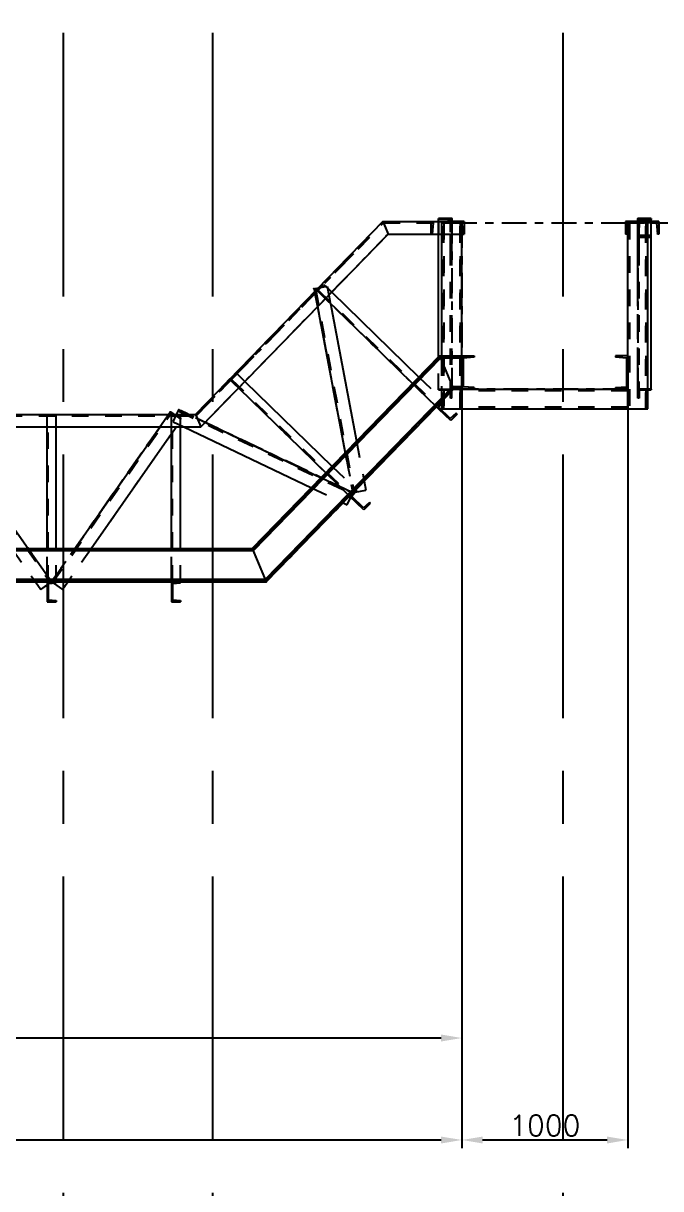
# Model space of a CAD drawing. Header units: millimetres. Extents: x 2368 to 8313, y 7493 to 11698.
# Drawn here: x 6259.7 to 6336.6, y 8937 to 9077.3 of the extents above; entities that cross this region are included whole.
import ezdxf

# ---------------------------------------------------------------- set-up
doc = ezdxf.new("R2010")
doc.units = ezdxf.units.MM
for name, pattern in [('CENTER', [50.8, 31.75, -6.35, 6.35, -6.35]), ('XKITLINE00', [0]), ('XKITLINE02', [4, 2, -2]), ('XKITLINE03', [6, 3, -1, 1, -1])]:
    doc.linetypes.add(name, pattern=pattern)
doc.styles.add('ROMANS', font='romans.shx')
doc.dimstyles.new('MD300', dxfattribs={"dimtxt": 2.5, "dimasz": 2.5, "dimexe": 1, "dimexo": 1, "dimgap": 0.5, "dimtad": 1, "dimdec": 1, "dimlfac": 50, "dimrnd": 0.5, "dimdsep": 46, "dimtxsty": 'ROMANS', "dimcen": 1, "dimclrd": 146, "dimclre": 146, "dimclrt": 30, "dimadec": 1, "dimazin": 2, "dimtfac": 1, "dimtdec": 1, "dimtmove": 0, "dimatfit": 1, "dimfxl": 1, "dimtolj": 1, "dimtzin": 0, "dimlwd": -1, "dimlwe": -1, "dimarcsym": 0})

# ---------------------------------------------------------------- blocks, each defined once
blk = doc.blocks.new('*D4')
at = {"color": 146, "transparency": 16777216}
for p, q in [((6312.59, 9032.28), (6312.59, 8941.84)), ((6332.59, 9032.28), (6332.59, 8941.84)), ((6315.09, 8942.84), (6330.09, 8942.84))]:
    blk.add_line(p, q, dxfattribs=at)
for points in [[(6315.09, 8943.25), (6315.09, 8942.42), (6312.59, 8942.84)], [(6330.09, 8943.25), (6330.09, 8942.42), (6332.59, 8942.84)]]:
    blk.add_solid(points, dxfattribs=at)
at = {"layer": 'Defpoints', "color": 0, "transparency": 16777216}
for p in [(6312.59, 9033.28), (6332.59, 9033.28), (6332.59, 8942.84)]:
    blk.add_point(p, dxfattribs=at)
at = {"color": 30, "transparency": 16777216, "insert": (6322.59, 8944.59), "char_height": 2.5, "attachment_point": 5, "style": 'ROMANS'}
blk.add_mtext('\\A1;1000', dxfattribs=at)
blk = doc.blocks.new('*D5')
at = {"color": 146, "transparency": 16777216}
for p, q in [((6312.59, 9032.28), (6312.59, 8954.12)), ((5216.59, 8977.65), (5216.59, 8954.12)), ((6310.09, 8955.12), (5219.09, 8955.12))]:
    blk.add_line(p, q, dxfattribs=at)
for points in [[(5219.09, 8955.54), (5219.09, 8954.7), (5216.59, 8955.12)], [(6310.09, 8955.54), (6310.09, 8954.7), (6312.59, 8955.12)]]:
    blk.add_solid(points, dxfattribs=at)
at = {"layer": 'Defpoints', "color": 0, "transparency": 16777216}
for p in [(6312.59, 9033.28), (5216.59, 8978.65), (5216.59, 8955.12)]:
    blk.add_point(p, dxfattribs=at)
at = {"color": 30, "transparency": 16777216, "insert": (5764.59, 8956.87), "char_height": 2.5, "attachment_point": 5, "style": 'ROMANS'}
blk.add_mtext('\\A1;54800', dxfattribs=at)
blk = doc.blocks.new('*D6')
at = {"color": 146, "transparency": 16777216}
for p, q in [((4120.59, 9032.28), (4120.59, 8941.84)), ((6312.59, 9032.28), (6312.59, 8941.84)), ((4123.09, 8942.84), (6310.09, 8942.84))]:
    blk.add_line(p, q, dxfattribs=at)
for points in [[(4123.09, 8943.25), (4123.09, 8942.42), (4120.59, 8942.84)], [(6310.09, 8943.25), (6310.09, 8942.42), (6312.59, 8942.84)]]:
    blk.add_solid(points, dxfattribs=at)
at = {"layer": 'Defpoints', "color": 0, "transparency": 16777216}
for p in [(4120.59, 9033.28), (6312.59, 9033.28), (6312.59, 8942.84)]:
    blk.add_point(p, dxfattribs=at)
at = {"color": 30, "transparency": 16777216, "insert": (5216.59, 8944.59), "char_height": 2.5, "attachment_point": 5, "style": 'ROMANS'}
blk.add_mtext('\\A1;109600', dxfattribs=at)

msp = doc.modelspace()

# ---------------------------------------------------------------- linework, layer by layer
at = {"color": 6, "linetype": 'CENTER'}
for p, q in [((6264.5882, 8739.6288), (6264.5882, 9217.681)), ((6282.5882, 8739.6288), (6282.5882, 9217.681)), ((6324.8103, 8739.6288), (6324.8103, 9217.681))]:
    msp.add_line(p, q, dxfattribs=at)
at = {"color": 3, "linetype": 'XKITLINE02'}
for p, q in [((6280.4928, 9030.2325), (6303.0683, 9053.4475)), ((6280.5646, 9030.0625), (6303.1402, 9053.2775)), ((6280.5647, 9030.0624), (6303.1403, 9053.2776)), ((6303.0683, 9053.4476), (6303.702, 9051.9476)), ((6303.0685, 9053.4476), (6303.0683, 9053.4476)), ((6303.0683, 9053.4476), (6303.0685, 9053.4476)), ((6303.0683, 9053.4475), (6303.702, 9051.9476)), ((6303.1403, 9053.2776), (6303.1402, 9053.2775)), ((6303.1402, 9053.2776), (6303.702, 9051.9476)), ((6303.1402, 9053.2776), (6303.1403, 9053.2776)), ((6303.1402, 9053.2776), (6312.5744, 9053.2776)), ((6303.1402, 9053.2775), (6303.702, 9051.9476)), ((6303.1403, 9053.2776), (6303.7022, 9051.9476)), ((6303.1403, 9053.2776), (6303.7022, 9051.9476)), ((6308.8508, 9053.4476), (6308.8508, 9051.9476)), ((6308.8508, 9053.4476), (6308.8508, 9051.9476)), ((6312.8508, 9053.4476), (6308.8508, 9053.4476)), ((6308.8508, 9053.4476), (6308.8508, 9053.4476)), ((6309.1272, 9053.2776), (6309.0208, 9051.9476)), ((6309.1272, 9053.2776), (6309.0208, 9051.9476)), ((6312.5744, 9053.2776), (6309.1272, 9053.2776)), ((6309.1272, 9053.2776), (6309.1272, 9053.2776)), ((6309.7908, 9052.0864), (6309.7908, 9053.8258)), ((6311.3908, 9053.8258), (6309.7908, 9053.8258)), ((6311.2308, 9053.718), (6309.7908, 9053.718)), ((6311.2308, 9053.7161), (6309.7908, 9053.7161)), ((6309.7908, 9053.4476), (6309.7908, 9051.853)), ((6309.7908, 9051.9476), (6309.7908, 9053.4476)), ((6310.1907, 9053.2776), (6312.5907, 9053.2776)), ((6310.1907, 9030.8776), (6310.1907, 9053.2776)), ((6310.1907, 9053.2776), (6312.5907, 9053.2776)), ((6310.1907, 9031.6109), (6310.1907, 9053.2776)), ((6310.3267, 9030.8776), (6310.3267, 9053.2776)), ((6310.3267, 9030.8776), (6310.3267, 9053.2776)), ((6310.4035, 9053.2776), (6310.4035, 9030.8776)), ((6310.4035, 9030.8776), (6310.4035, 9053.2776)), ((6311.2307, 9032.1766), (6311.2308, 9053.2776)), ((6311.2308, 9052.7271), (6311.2308, 9053.718)), ((6311.2308, 9052.729), (6311.2308, 9053.7161)), ((6311.2308, 9049.7524), (6311.2308, 9053.4476)), ((6311.3907, 9032.1766), (6311.3908, 9053.4476)), ((6311.3908, 9053.8258), (6311.3908, 9052.729)), ((6311.3908, 9049.7524), (6311.3908, 9053.8258)), ((6312.3779, 9053.2776), (6312.3779, 9030.8776)), ((6312.3779, 9030.8776), (6312.3779, 9053.2776)), ((6312.4547, 9053.2776), (6312.4547, 9030.8776)), ((6312.4547, 9030.8776), (6312.4547, 9053.2776)), ((6312.5744, 9053.2776), (6312.6808, 9051.9476)), ((6312.5744, 9053.2776), (6312.6808, 9051.9476)), ((6312.5744, 9053.2776), (6312.5744, 9053.2776)), ((6312.5907, 9030.8776), (6312.5907, 9053.2776)), ((6312.5907, 9030.8776), (6312.5907, 9053.2776)), ((6332.5867, 9030.8776), (6332.5867, 9053.2776)), ((6332.5867, 9053.2776), (6334.9867, 9053.2776)), ((6332.5867, 9030.8776), (6332.5867, 9053.2776)), ((6332.5867, 9053.2776), (6334.9867, 9053.2776)), ((6332.5867, 9030.8776), (6332.5867, 9053.2776)), ((6332.5867, 9053.2776), (6334.9867, 9053.2776)), ((6332.7227, 9053.2776), (6332.7227, 9030.8776)), ((6332.7227, 9053.2776), (6332.7227, 9030.8776)), ((6332.7227, 9053.2776), (6332.7227, 9030.8776)), ((6332.7995, 9053.2776), (6332.7995, 9030.8776)), ((6332.7995, 9053.2776), (6332.7995, 9030.8776)), ((6332.7995, 9053.2776), (6332.7995, 9030.8776)), ((6333.7867, 9032.1766), (6333.7867, 9053.8281)), ((6335.3867, 9053.8281), (6333.7867, 9053.8281)), ((6333.7867, 9051.7679), (6333.7867, 9053.8258)), ((6335.3867, 9053.8258), (6333.7867, 9053.8258)), ((6333.7867, 9053.8258), (6333.7867, 9052.729)), ((6335.3867, 9053.8258), (6333.7867, 9053.8258)), ((6333.7867, 9049.7524), (6333.7867, 9053.8258)), ((6333.7867, 9053.2776), (6333.7867, 9053.4476)), ((6333.7867, 9032.1808), (6333.7867, 9053.2776)), ((6335.3867, 9053.718), (6333.9467, 9053.718)), ((6333.9467, 9052.1126), (6333.9467, 9053.718)), ((6333.9467, 9032.1766), (6333.9467, 9053.718)), ((6335.3867, 9053.718), (6333.9467, 9053.718)), ((6333.9467, 9051.7679), (6333.9467, 9053.7161)), ((6335.3867, 9053.7161), (6333.9467, 9053.7161)), ((6333.9467, 9053.7161), (6333.9467, 9052.729)), ((6335.3867, 9053.7161), (6333.9467, 9053.7161)), ((6333.9467, 9049.7524), (6333.9467, 9053.7161)), ((6333.9467, 9051.5354), (6333.9467, 9053.4476)), ((6333.9467, 9032.1808), (6333.9467, 9053.2776)), ((6334.7739, 9030.8776), (6334.7739, 9053.2776)), ((6334.7739, 9053.2776), (6334.7739, 9030.8776)), ((6334.7739, 9053.2776), (6334.7739, 9030.8776)), ((6334.8507, 9030.8776), (6334.8507, 9053.2776)), ((6334.8507, 9053.2776), (6334.8507, 9030.8776)), ((6334.8507, 9053.2776), (6334.8507, 9030.8776)), ((6334.9867, 9051.5354), (6334.9867, 9053.2776)), ((6334.9867, 9030.8776), (6334.9867, 9053.2776)), ((6334.9867, 9030.8776), (6334.9867, 9053.2776)), ((6335.3867, 9033.1675), (6335.3867, 9053.8281)), ((6335.3867, 9053.4476), (6335.3867, 9053.8258)), ((6335.3867, 9053.8258), (6335.3867, 9053.7161)), ((6335.3867, 9051.853), (6335.3867, 9053.8258)), ((6335.3867, 9033.1679), (6335.3867, 9053.4476)), ((6335.3867, 9053.2776), (6335.3867, 9053.4476)), ((6281.1264, 9028.7325), (6303.702, 9051.9476)), ((6281.1265, 9028.7325), (6303.702, 9051.9476)), ((6303.7022, 9051.9476), (6281.1265, 9028.7325)), ((6303.702, 9051.9476), (6303.702, 9051.9476)), ((6303.702, 9051.9476), (6303.702, 9051.9476)), ((6303.702, 9051.9476), (6303.7022, 9051.9476)), ((6309.0208, 9051.9476), (6308.8508, 9051.9476)), ((6308.8508, 9051.9476), (6308.8508, 9051.9476)), ((6309.0208, 9051.9476), (6309.0208, 9051.9476)), ((6311.3908, 9052.729), (6311.2308, 9052.729)), ((6311.3908, 9052.7271), (6311.2308, 9052.7271)), ((6312.8508, 9051.9476), (6312.6808, 9051.9476)), ((6312.6808, 9051.9476), (6312.6808, 9051.9476)), ((6333.9467, 9052.729), (6333.7867, 9052.729)), ((6333.9467, 9052.729), (6333.7867, 9052.729)), ((6333.9467, 9052.7271), (6333.7867, 9052.7271)), ((6333.9467, 9052.7271), (6333.7867, 9052.7271)), ((6335.3867, 9051.5354), (6335.3867, 9051.7679)), ((6295.18, 9045.0921), (6295.9469, 9045.8807)), ((6295.9469, 9045.8807), (6296.9006, 9044.9533)), ((6294.7732, 9045.3622), (6296.345, 9045.6611)), ((6294.7732, 9045.3622), (6299.4455, 9020.7882)), ((6294.8439, 9044.99), (6295.1861, 9043.1903)), ((6294.9304, 9045.3921), (6299.6027, 9020.818)), ((6295.18, 9045.0921), (6296.1337, 9044.1647)), ((6295.2776, 9045.1925), (6309.6158, 9031.2492)), ((6296.345, 9045.6611), (6296.742, 9043.5732)), ((6309.7907, 9033.1675), (6309.7907, 9037.1641)), ((6309.9011, 9037.2776), (6310.0178, 9037.0012)), ((6309.9011, 9037.2776), (6310.0178, 9037.0012)), ((6310.1907, 9031.6109), (6310.1907, 9037.2776)), ((6312.5907, 9037.0012), (6312.5907, 9037.2776)), ((6312.5907, 9033.2776), (6312.5907, 9037.2776)), ((6312.5907, 9030.8776), (6312.5907, 9037.2776)), ((6332.5867, 9033.2776), (6332.5867, 9037.2776)), ((6284.7226, 9034.3384), (6285.4895, 9035.127)), ((6285.4895, 9035.127), (6286.4431, 9034.1996)), ((6307.4187, 9034.7249), (6310.2851, 9031.9374)), ((6284.7226, 9034.3384), (6285.6762, 9033.411)), ((6284.8202, 9034.4387), (6299.1585, 9020.4954)), ((6306.6518, 9033.9363), (6309.5182, 9031.1488)), ((6309.7907, 9033.2776), (6311.3907, 9033.2776)), ((6309.7907, 9033.1675), (6311.2307, 9033.1675)), ((6312.5907, 9033.2776), (6314.0908, 9033.2776)), ((6312.5907, 9030.8776), (6312.5907, 9033.2776)), ((6312.5907, 9033.2776), (6332.5867, 9033.2776)), ((6312.5907, 9030.8776), (6312.5907, 9033.2776)), ((6312.5907, 9033.2776), (6332.5867, 9033.2776)), ((6331.0868, 9033.2776), (6332.5867, 9033.2776)), ((6332.5867, 9030.8776), (6332.5867, 9033.2776)), ((6332.5867, 9030.8776), (6332.5867, 9033.2776)), ((6335.3867, 9033.2776), (6333.7867, 9033.2776)), ((6333.7867, 9033.2776), (6333.7867, 9032.1766)), ((6335.3867, 9033.2776), (6333.7867, 9033.2776)), ((6333.9467, 9033.1679), (6334.9867, 9033.1679)), ((6333.9467, 9033.1675), (6333.9467, 9032.1766)), ((6335.3867, 9033.1675), (6333.9467, 9033.1675)), ((6335.3867, 9033.2776), (6335.3867, 9033.1675)), ((6289.0154, 9010.0624), (6310.2864, 9031.9362)), ((6309.5182, 9031.1488), (6310.2851, 9031.9374)), ((6310.2851, 9031.9374), (6309.5182, 9031.1488)), ((6309.5195, 9031.1476), (6310.2864, 9031.9362)), ((6310.3826, 9031.8426), (6309.7684, 9031.1008)), ((6310.3826, 9031.8426), (6310.2851, 9031.9374)), ((6311.3907, 9032.1766), (6311.2307, 9032.1766)), ((6332.5867, 9033.1416), (6312.5907, 9033.1416)), ((6332.5867, 9033.1416), (6312.5907, 9033.1416)), ((6332.5867, 9033.1416), (6312.5907, 9033.1416)), ((6332.5867, 9033.0648), (6312.5907, 9033.0648)), ((6332.5867, 9033.0648), (6312.5907, 9033.0648)), ((6332.5867, 9033.0648), (6312.5907, 9033.0648)), ((6333.9467, 9032.1808), (6333.7867, 9032.1808)), ((6333.9467, 9032.1766), (6333.7867, 9032.1766)), ((6248.552, 9030.4885), (6263.0077, 9009.9703)), ((6263.2695, 9009.9707), (6277.5929, 9030.4301)), ((6277.4618, 9030.5219), (6278.7725, 9029.6043)), ((6278.3959, 9030.6479), (6299.3767, 9020.6437)), ((6278.4647, 9030.7923), (6281.6518, 9029.2726)), ((6311.2388, 9029.4756), (6309.5182, 9031.1488)), ((6311.1839, 9029.7243), (6309.7684, 9031.1008)), ((6310.1907, 9030.8776), (6312.5907, 9030.8776)), ((6311.9082, 9030.359), (6311.1839, 9029.7243)), ((6312.0057, 9030.2642), (6311.9082, 9030.359)), ((6312.5907, 9030.8776), (6312.5907, 9031.0904)), ((6332.5867, 9031.0904), (6312.5907, 9031.0904)), ((6312.5907, 9030.8776), (6312.5907, 9031.0904)), ((6332.5867, 9031.0904), (6312.5907, 9031.0904)), ((6312.5907, 9030.8776), (6312.5907, 9031.0904)), ((6332.5867, 9031.0904), (6312.5907, 9031.0904)), ((6332.5867, 9031.0136), (6312.5907, 9031.0136)), ((6332.5867, 9031.0136), (6312.5907, 9031.0136)), ((6332.5867, 9031.0136), (6312.5907, 9031.0136)), ((6312.5907, 9030.8776), (6332.5867, 9030.8776)), ((6312.5907, 9030.8776), (6332.5867, 9030.8776)), ((6332.5867, 9030.8776), (6332.5867, 9031.0904)), ((6332.5867, 9030.8776), (6332.5867, 9031.0904)), ((6332.5867, 9030.8776), (6332.5867, 9031.0904)), ((6332.5867, 9030.8776), (6334.9867, 9030.8776)), ((6332.5867, 9030.8776), (6334.9867, 9030.8776)), ((6117.5885, 9030.0625), (6280.5647, 9030.0625)), ((6262.5884, 9028.7325), (6262.5884, 9030.0624)), ((6262.5884, 9030.0624), (6263.6884, 9030.0624)), ((6262.7284, 9010.0624), (6262.7284, 9030.0624)), ((6263.6884, 9028.7325), (6263.6884, 9030.0624)), ((6265.8197, 9013.8924), (6277.2592, 9030.2325)), ((6267.8919, 9014.0624), (6278.7725, 9029.6043)), ((6277.5872, 9028.7325), (6277.5872, 9030.0624)), ((6277.5872, 9030.0624), (6278.6872, 9030.0624)), ((6277.7272, 9010.0624), (6277.7272, 9030.0624)), ((6277.7761, 9029.3481), (6278.1978, 9030.2325)), ((6277.7761, 9029.3481), (6279.0672, 9028.7325)), ((6278.6872, 9028.7325), (6278.6872, 9030.0624)), ((6280.4928, 9030.2325), (6281.1265, 9028.7325)), ((6280.4928, 9030.2325), (6281.1264, 9028.7325)), ((6280.5646, 9030.0625), (6281.1265, 9028.7325)), ((6280.5646, 9030.0625), (6281.1265, 9028.7325)), ((6280.5646, 9030.0625), (6280.5647, 9030.0624)), ((6280.5647, 9030.0625), (6281.1265, 9028.7325)), ((6280.5647, 9030.0624), (6281.1265, 9028.7325)), ((6280.7083, 9029.7225), (6299.4455, 9020.7882)), ((6312.0057, 9030.2642), (6311.2388, 9029.4756)), ((6281.1264, 9028.7325), (6281.1265, 9028.7325)), ((6299.8953, 9026.9883), (6300.8078, 9022.1891)), ((6296.9613, 9023.9711), (6299.8277, 9021.1837)), ((6296.1945, 9023.1825), (6299.0608, 9020.3951)), ((6294.4559, 9021.3947), (6298.2679, 9019.5771)), ((6298.7569, 9019.3439), (6299.4455, 9020.7882)), ((6299.0608, 9020.3951), (6299.8277, 9021.1837)), ((6299.0608, 9020.3951), (6299.8277, 9021.1837)), ((6299.9252, 9021.0889), (6299.311, 9020.3471)), ((6299.4455, 9020.7882), (6299.7193, 9020.8402)), ((6299.9252, 9021.0889), (6299.8277, 9021.1837)), ((6300.7814, 9018.7219), (6299.0608, 9020.3951)), ((6300.7265, 9018.9706), (6299.311, 9020.3471)), ((6301.4508, 9019.6053), (6300.7265, 9018.9706)), ((6301.5483, 9019.5105), (6300.7814, 9018.7219)), ((6301.5483, 9019.5105), (6301.4508, 9019.6053)), ((6258.3631, 9014.0624), (6261.1813, 9010.0624)), ((6260.3204, 9014.0624), (6263.1384, 9010.0625)), ((6260.3204, 9014.0624), (6260.4401, 9013.8924)), ((6262.5884, 9010.0624), (6262.5884, 9014.0624)), ((6263.1384, 9010.0625), (6265.9388, 9014.0624)), ((6263.6884, 9010.0624), (6263.6884, 9014.0624)), ((6264.4492, 9009.1449), (6267.8919, 9014.0624)), ((6277.5872, 9010.0624), (6277.5872, 9014.0624)), ((6278.6872, 9010.0624), (6278.6872, 9014.0624)), ((6287.3975, 9013.8924), (6287.4425, 9013.786)), ((6261.8305, 9009.141), (6262.7284, 9009.7736)), ((6262.5884, 9010.0624), (6263.6884, 9010.0624)), ((6262.5884, 9010.0624), (6263.6884, 9010.0624)), ((6262.7284, 9009.7736), (6263.1384, 9010.0625)), ((6263.1384, 9010.0625), (6263.3693, 9009.9009)), ((6277.5872, 9010.0624), (6278.6872, 9010.0624)), ((6277.5872, 9010.0624), (6278.6872, 9010.0624)), ((6288.8986, 9010.3388), (6289.0154, 9010.0624))]:
    msp.add_line(p, q, dxfattribs=at)
at = {"color": 7, "linetype": 'XKITLINE00'}
for p, q in [((6303.0685, 9053.4476), (6280.4929, 9030.2324)), ((6303.0683, 9053.4475), (6303.0685, 9053.4476)), ((6303.0685, 9053.4476), (6303.7022, 9051.9476)), ((6303.0685, 9053.4476), (6303.7022, 9051.9476)), ((6303.0685, 9053.4476), (6312.8508, 9053.4476)), ((6309.7908, 9053.4476), (6309.7908, 9053.8281)), ((6311.3908, 9053.8281), (6309.7908, 9053.8281)), ((6311.3908, 9053.4476), (6311.3908, 9053.8281)), ((6312.8508, 9053.4476), (6312.8508, 9051.9476)), ((6312.8508, 9053.4476), (6312.8508, 9051.9476)), ((6312.8508, 9053.4476), (6312.8508, 9053.4476)), ((6332.5952, 9053.1791), (6332.3267, 9053.4476)), ((6336.3267, 9053.4476), (6332.3267, 9053.4476)), ((6332.3267, 9053.4476), (6332.3267, 9051.9476)), ((6332.6031, 9053.2776), (6332.4967, 9051.9476)), ((6332.5867, 9037.2776), (6332.5867, 9053.0727)), ((6336.0503, 9053.2776), (6332.6031, 9053.2776)), ((6333.7867, 9053.4476), (6333.7867, 9053.8281)), ((6335.3867, 9053.8281), (6333.7867, 9053.8281)), ((6333.7867, 9049.4428), (6333.7867, 9053.2776)), ((6334.854, 9053.2776), (6334.684, 9053.4476)), ((6335.3867, 9053.4476), (6335.3867, 9053.8281)), ((6335.3867, 9051.5354), (6335.3867, 9053.2776)), ((6336.0503, 9053.2776), (6336.1567, 9051.9476)), ((6336.3267, 9053.4476), (6336.3267, 9051.9476)), ((6303.7022, 9051.9476), (6281.1265, 9028.7325)), ((6303.7022, 9051.9476), (6303.7022, 9051.9476)), ((6303.7022, 9051.9476), (6303.7022, 9051.9476)), ((6303.7022, 9051.9476), (6312.8508, 9051.9476)), ((6309.7907, 9037.1641), (6309.7908, 9051.9476)), ((6310.1907, 9037.2776), (6310.1907, 9051.9476)), ((6312.5907, 9037.2776), (6312.5907, 9051.9476)), ((6312.8508, 9051.9476), (6312.8508, 9051.9476)), ((6332.4967, 9051.9476), (6332.3267, 9051.9476)), ((6335.3867, 9051.7679), (6333.7867, 9051.7679)), ((6335.3867, 9051.5354), (6333.9467, 9051.5354)), ((6333.9467, 9049.4428), (6333.9467, 9051.5354)), ((6334.9867, 9030.8776), (6334.9867, 9051.5354)), ((6335.3867, 9033.1679), (6335.3867, 9051.5354)), ((6336.184, 9051.9476), (6336.1543, 9051.9773)), ((6336.3267, 9051.9476), (6336.1567, 9051.9476)), ((6333.9467, 9049.4428), (6333.7867, 9049.4428)), ((6294.7732, 9045.3622), (6295.304, 9045.4631)), ((6294.7732, 9045.3622), (6294.8439, 9044.99)), ((6296.9006, 9044.9533), (6307.4187, 9034.7249)), ((6295.1861, 9043.1903), (6298.533, 9025.5874)), ((6296.1337, 9044.1647), (6306.6518, 9033.9363)), ((6296.742, 9043.5732), (6299.8953, 9026.9883)), ((6287.3257, 9014.0624), (6309.9011, 9037.2776)), ((6309.9729, 9037.1076), (6287.3975, 9013.8924)), ((6310.0178, 9037.0012), (6287.4425, 9013.786)), ((6309.9011, 9037.2776), (6310.0178, 9037.0012)), ((6309.9011, 9037.2776), (6312.5907, 9037.2776)), ((6309.9011, 9037.2776), (6310.0178, 9037.0012)), ((6312.5907, 9037.1076), (6309.9729, 9037.1076)), ((6310.0178, 9037.0012), (6311.5908, 9033.2776)), ((6312.5907, 9037.0012), (6310.0178, 9037.0012)), ((6310.0178, 9037.0012), (6311.5908, 9033.2776)), ((6312.5908, 9037.2776), (6314.0908, 9037.2776)), ((6312.5908, 9037.2776), (6312.5908, 9033.2776)), ((6314.0908, 9037.1076), (6312.7608, 9037.0012)), ((6312.7608, 9037.0012), (6312.7608, 9037.0012)), ((6312.7608, 9037.0012), (6312.7608, 9033.554)), ((6314.0908, 9037.2776), (6314.0908, 9037.1076)), ((6314.0908, 9037.1076), (6314.0908, 9037.1076)), ((6331.0868, 9037.2776), (6331.0867, 9037.2776)), ((6331.0868, 9037.1076), (6331.0867, 9037.1076)), ((6332.5868, 9037.2776), (6331.0868, 9037.2776)), ((6331.0868, 9037.2776), (6331.0868, 9037.1076)), ((6332.4168, 9037.0012), (6331.0868, 9037.1076)), ((6332.4168, 9037.0012), (6332.4167, 9037.0012)), ((6332.4168, 9037.0012), (6332.4168, 9033.554)), ((6332.5868, 9036.4203), (6332.4168, 9036.2503)), ((6332.5868, 9037.2776), (6332.5867, 9037.2776)), ((6332.5868, 9037.2776), (6332.5868, 9033.2776)), ((6312.5908, 9034.9203), (6312.7608, 9035.0903)), ((6285.6762, 9033.411), (6296.1945, 9023.1825)), ((6286.4431, 9034.1996), (6296.9613, 9023.9711)), ((6311.474, 9033.554), (6288.8986, 9010.3388)), ((6311.519, 9033.4476), (6288.9436, 9010.2324)), ((6310.2864, 9031.9362), (6311.5908, 9033.2776)), ((6312.5907, 9033.554), (6311.474, 9033.554)), ((6312.5907, 9033.4476), (6311.519, 9033.4476)), ((6311.5908, 9033.2776), (6312.5907, 9033.2776)), ((6312.5907, 9030.8776), (6312.5907, 9033.2776)), ((6312.5908, 9033.2776), (6314.0908, 9033.2776)), ((6312.7608, 9033.554), (6312.7608, 9033.554)), ((6314.0908, 9033.4476), (6312.7608, 9033.554)), ((6313.3054, 9033.2776), (6313.521, 9033.4932)), ((6314.0908, 9033.4476), (6314.0908, 9033.4476)), ((6314.0908, 9033.4476), (6314.0908, 9033.2776)), ((6314.0908, 9033.2776), (6331.0868, 9033.2776)), ((6314.0908, 9033.2776), (6314.0908, 9033.2776)), ((6331.0868, 9033.4476), (6331.0867, 9033.4476)), ((6331.0868, 9033.2776), (6331.0867, 9033.2776)), ((6331.0868, 9033.4476), (6332.4168, 9033.554)), ((6331.0868, 9033.4476), (6331.0868, 9033.2776)), ((6332.5868, 9033.2776), (6331.0868, 9033.2776)), ((6332.0483, 9033.5245), (6331.8014, 9033.2776)), ((6332.5868, 9034.063), (6332.4168, 9033.893)), ((6332.5867, 9030.8776), (6332.5867, 9033.2776)), ((6332.5868, 9033.2776), (6332.5867, 9033.2776)), ((6332.5867, 9030.8776), (6332.5867, 9033.2776)), ((6334.9867, 9033.1679), (6335.3867, 9033.1679)), ((6310.2851, 9031.9374), (6309.5182, 9031.1488)), ((6310.3826, 9031.8426), (6309.7684, 9031.1008)), ((6310.2851, 9031.9374), (6310.2851, 9031.9374)), ((6310.3826, 9031.8426), (6310.2851, 9031.9374)), ((6310.3826, 9031.8426), (6310.3826, 9031.8426)), ((6277.2592, 9030.2325), (6277.4618, 9030.5219)), ((6277.4618, 9030.5219), (6277.8752, 9030.2325)), ((6278.1978, 9030.2325), (6278.4647, 9030.7923)), ((6278.4647, 9030.7923), (6279.6388, 9030.2325)), ((6299.829, 9021.1825), (6309.5195, 9031.1476)), ((6311.2388, 9029.4756), (6309.5182, 9031.1488)), ((6309.5182, 9031.1488), (6309.5182, 9031.1488)), ((6309.7684, 9031.1008), (6309.7684, 9031.1008)), ((6311.1839, 9029.7244), (6309.7684, 9031.1008)), ((6310.1907, 9030.8776), (6310.1907, 9031.6109)), ((6310.1907, 9030.8776), (6312.5907, 9030.8776)), ((6311.9082, 9030.359), (6311.1839, 9029.7244)), ((6311.9109, 9030.1667), (6311.9082, 9030.359)), ((6311.9082, 9030.359), (6311.9082, 9030.359)), ((6312.0057, 9030.2642), (6311.9082, 9030.359)), ((6312.5907, 9030.8776), (6332.5867, 9030.8776)), ((6332.5867, 9030.8776), (6334.9867, 9030.8776)), ((6117.5885, 9030.2325), (6280.4928, 9030.2325)), ((6280.4928, 9030.2325), (6281.1265, 9028.7325)), ((6280.4929, 9030.2324), (6280.4928, 9030.2325)), ((6280.4929, 9030.2324), (6281.1265, 9028.7325)), ((6281.6518, 9029.2726), (6295.6336, 9022.6058)), ((6310.6906, 9030.0088), (6310.6878, 9030.2067)), ((6311.1839, 9029.7243), (6311.1839, 9029.7244)), ((6312.0057, 9030.2642), (6311.2388, 9029.4756)), ((6311.2388, 9029.4756), (6311.2388, 9029.4756)), ((6312.0057, 9030.2642), (6312.0057, 9030.2642)), ((6117.5885, 9028.7325), (6281.1265, 9028.7325)), ((6249.9848, 9028.7325), (6260.3204, 9014.0624)), ((6262.5884, 9014.0624), (6262.5884, 9028.7325)), ((6263.6884, 9014.0624), (6263.6884, 9028.7325)), ((6265.9388, 9014.0624), (6276.2091, 9028.7325)), ((6267.8919, 9014.0624), (6277.5872, 9027.9111)), ((6277.5872, 9014.0624), (6277.5872, 9028.7325)), ((6278.6872, 9014.0624), (6278.6872, 9028.7325)), ((6279.0672, 9028.7325), (6294.4559, 9021.3947)), ((6281.1265, 9028.7325), (6281.1265, 9028.7325)), ((6300.8078, 9022.1891), (6301.0174, 9021.087)), ((6299.8277, 9021.1837), (6299.0608, 9020.3951)), ((6299.9252, 9021.0889), (6299.311, 9020.3471)), ((6299.7193, 9020.8402), (6301.0174, 9021.087)), ((6299.8277, 9021.1837), (6299.8277, 9021.1837)), ((6299.9252, 9021.0889), (6299.8277, 9021.1837)), ((6299.9252, 9021.0889), (6299.9252, 9021.0889)), ((6289.0154, 9010.0624), (6299.0621, 9020.3939)), ((6298.2679, 9019.5771), (6298.7569, 9019.3439)), ((6298.7569, 9019.3439), (6299.1956, 9020.264)), ((6300.7814, 9018.7219), (6299.0608, 9020.3951)), ((6299.0608, 9020.3951), (6299.0608, 9020.3951)), ((6299.311, 9020.3471), (6299.311, 9020.3471)), ((6300.7265, 9018.9706), (6299.311, 9020.3471)), ((6300.2332, 9019.255), (6300.2304, 9019.453)), ((6301.4508, 9019.6053), (6300.7265, 9018.9706)), ((6301.5483, 9019.5105), (6300.7814, 9018.7219)), ((6301.4535, 9019.413), (6301.4508, 9019.6053)), ((6301.4508, 9019.6053), (6301.4508, 9019.6053)), ((6301.5483, 9019.5105), (6301.4508, 9019.6053)), ((6301.5483, 9019.5105), (6301.5483, 9019.5105)), ((6300.7265, 9018.9706), (6300.7265, 9018.9706)), ((6300.7814, 9018.7219), (6300.7814, 9018.7219)), ((6117.5887, 9014.0624), (6287.3257, 9014.0624)), ((6287.3975, 9013.8924), (6117.5887, 9013.8924)), ((6287.4425, 9013.786), (6117.5887, 9013.786)), ((6287.3257, 9014.0624), (6288.8986, 9010.3388)), ((6287.3257, 9014.0624), (6287.4425, 9013.786)), ((6287.4425, 9013.786), (6289.0154, 9010.0624)), ((6288.8986, 9010.3388), (6117.5887, 9010.3388)), ((6288.9436, 9010.2324), (6117.5887, 9010.2324)), ((6248.6884, 9010.0624), (6262.5884, 9010.0624)), ((6261.1813, 9010.0624), (6261.8305, 9009.141)), ((6261.8305, 9009.141), (6262.5884, 9009.675)), ((6262.5884, 9010.0624), (6263.6884, 9010.0624)), ((6262.5884, 9010.0624), (6262.5884, 9007.6624)), ((6262.7284, 9009.8496), (6263.6884, 9009.9264)), ((6262.7284, 9009.7736), (6262.8501, 9009.8594)), ((6262.7284, 9009.8496), (6262.7284, 9007.8752)), ((6263.3693, 9009.9009), (6264.4492, 9009.1449)), ((6263.6884, 9010.0624), (6277.5872, 9010.0624)), ((6263.6884, 9010.0624), (6263.6884, 9009.9264)), ((6264.4492, 9009.1449), (6265.0915, 9010.0624)), ((6277.5872, 9010.0624), (6278.6872, 9010.0624)), ((6277.5872, 9010.0624), (6277.5872, 9007.6624)), ((6277.7272, 9009.8496), (6278.6872, 9009.9264)), ((6277.7272, 9009.8496), (6277.7272, 9007.8752)), ((6278.6872, 9010.0624), (6289.0154, 9010.0624)), ((6278.6872, 9010.0624), (6278.6872, 9009.9264)), ((6288.8986, 9010.3388), (6289.0154, 9010.0624)), ((6262.5884, 9008.3337), (6262.7284, 9008.4737)), ((6277.5872, 9008.3337), (6277.7272, 9008.4737)), ((6262.5884, 9007.6624), (6263.6884, 9007.6624)), ((6262.7284, 9007.8752), (6263.6884, 9007.7984)), ((6263.6458, 9007.6624), (6263.6884, 9007.705)), ((6263.6884, 9007.7984), (6263.6884, 9007.6624)), ((6277.5872, 9007.6624), (6278.6872, 9007.6624)), ((6277.7272, 9007.8752), (6278.6872, 9007.7984)), ((6278.6446, 9007.6624), (6278.6872, 9007.705)), ((6278.6872, 9007.7984), (6278.6872, 9007.6624))]:
    msp.add_line(p, q, dxfattribs=at)
at = {"color": 1, "linetype": 'XKITLINE00'}
for p, q in [((6311.3869, 9053.8189), (6311.3869, 9053.8189)), ((6311.3869, 9053.8165), (6311.3869, 9053.8165)), ((6312.5869, 9053.2683), (6312.5869, 9053.2683)), ((6312.5869, 9053.2683), (6312.5869, 9053.2683)), ((6332.5829, 9053.2683), (6332.5829, 9053.2683)), ((6332.5829, 9053.2683), (6332.5829, 9053.2683)), ((6332.5829, 9053.2683), (6332.5829, 9053.2683)), ((6333.7828, 9053.8188), (6333.7828, 9053.8188)), ((6333.7828, 9053.8166), (6333.7828, 9053.8166)), ((6333.7829, 9053.8188), (6333.7829, 9053.8188)), ((6333.7829, 9053.8166), (6333.7829, 9053.8166)), ((6333.7829, 9053.2684), (6333.7829, 9053.2684)), ((6301.1556, 9051.2314), (6301.1556, 9051.2314)), ((6294.7693, 9045.353), (6294.7693, 9045.353)), ((6295.1762, 9045.0829), (6295.1762, 9045.0829)), ((6284.7188, 9034.3291), (6284.7188, 9034.3291)), ((6311.3869, 9033.2684), (6311.3869, 9033.2684)), ((6312.5869, 9033.2683), (6312.5869, 9033.2683)), ((6312.5869, 9033.2683), (6312.5869, 9033.2683)), ((6312.5869, 9033.2683), (6312.5869, 9033.2683)), ((6314.087, 9033.2684), (6314.087, 9033.2684)), ((6332.5828, 9033.2683), (6332.5828, 9033.2683)), ((6332.5828, 9033.2683), (6332.5828, 9033.2683)), ((6332.5829, 9033.2683), (6332.5829, 9033.2683)), ((6332.5829, 9033.2683), (6332.5829, 9033.2683)), ((6333.7828, 9033.2683), (6333.7828, 9033.2683)), ((6333.7829, 9033.2683), (6333.7829, 9033.2683)), ((6277.458, 9030.5127), (6277.458, 9030.5127)), ((6278.4609, 9030.7831), (6278.4609, 9030.7831)), ((6309.5144, 9031.1396), (6309.5144, 9031.1396)), ((6309.5144, 9031.1396), (6309.5144, 9031.1396)), ((6312.5869, 9030.8684), (6312.5869, 9030.8684)), ((6312.5869, 9030.8684), (6312.5869, 9030.8684)), ((6332.5829, 9030.8683), (6332.5829, 9030.8683)), ((6332.5829, 9030.8683), (6332.5829, 9030.8683)), ((6332.5829, 9030.8683), (6332.5829, 9030.8683)), ((6262.5846, 9030.0532), (6262.5846, 9030.0532)), ((6277.5834, 9030.0532), (6277.5834, 9030.0532)), ((6280.7479, 9030.2455), (6280.7479, 9030.2455)), ((6299.4417, 9020.7789), (6299.4417, 9020.7789)), ((6299.4417, 9020.7789), (6299.4417, 9020.7789)), ((6299.057, 9020.3858), (6299.057, 9020.3858)), ((6299.057, 9020.3858), (6299.057, 9020.3858)), ((6262.5846, 9010.0532), (6262.5846, 9010.0532)), ((6262.5846, 9010.0532), (6262.5846, 9010.0532)), ((6263.1346, 9010.0532), (6263.1346, 9010.0532)), ((6263.1346, 9010.0532), (6263.1346, 9010.0532)), ((6277.5834, 9010.0532), (6277.5834, 9010.0532)), ((6277.5834, 9010.0532), (6277.5834, 9010.0532)), ((6289.0116, 9010.0532), (6289.0116, 9010.0532))]:
    msp.add_line(p, q, dxfattribs=at)
at = {"color": 4, "linetype": 'XKITLINE03'}
msp.add_line((6311.3891, 9053.2776), (6382.3179, 9053.2776), dxfattribs=at)
at = {"color": 1, "linetype": 'XKITLINE03'}
for p, q in [((6311.3908, 9053.8281), (6311.3907, 9033.2776)), ((6311.3908, 9052.0875), (6311.3908, 9053.8258)), ((6312.5907, 9053.2776), (6312.5907, 9030.8776)), ((6312.5907, 9053.2776), (6312.5907, 9030.8776)), ((6332.5867, 9030.8776), (6332.5867, 9053.2776)), ((6332.5867, 9030.8776), (6332.5867, 9053.2776)), ((6332.5867, 9030.8776), (6332.5867, 9053.2776)), ((6333.7867, 9051.7669), (6333.7867, 9053.8281)), ((6333.7867, 9033.2776), (6333.7867, 9053.8281)), ((6333.7867, 9053.8258), (6333.7867, 9033.2776)), ((6333.7867, 9053.8258), (6333.7867, 9052.0875)), ((6333.7867, 9053.2776), (6333.7867, 9053.2776)), ((6280.7517, 9030.2548), (6301.1594, 9051.2406)), ((6294.7732, 9045.3622), (6299.4455, 9020.7882)), ((6309.5182, 9031.1488), (6295.18, 9045.0921)), ((6299.0608, 9020.3951), (6284.7226, 9034.3384)), ((6332.5867, 9033.2776), (6312.5907, 9033.2776)), ((6332.5867, 9033.2776), (6312.5907, 9033.2776)), ((6332.5867, 9033.2776), (6312.5907, 9033.2776)), ((6314.0908, 9033.2776), (6314.0908, 9033.2776)), ((6332.5868, 9033.2776), (6332.5867, 9033.2776)), ((6263.1384, 9010.0625), (6248.6828, 9030.5806)), ((6277.4618, 9030.5219), (6263.1384, 9010.0625)), ((6299.4455, 9020.7882), (6278.4647, 9030.7923)), ((6309.5182, 9031.1488), (6309.5182, 9031.1488)), ((6262.5884, 9010.0624), (6262.5884, 9030.0624)), ((6277.5872, 9010.0624), (6277.5872, 9030.0624)), ((6299.0608, 9020.3951), (6299.0608, 9020.3951)), ((6117.5887, 9010.0624), (6289.0154, 9010.0624)), ((6262.5884, 9010.0624), (6262.5884, 9010.0624)), ((6277.5872, 9010.0624), (6277.5872, 9010.0624))]:
    msp.add_line(p, q, dxfattribs=at)
at = {"color": 1, "linetype": 'XKITLINE00'}
for centre in [(6311.3908, 9053.8281), (6311.3908, 9053.8258), (6312.5907, 9053.2776), (6312.5907, 9053.2776), (6332.5867, 9053.2776), (6332.5867, 9053.2776), (6332.5867, 9053.2776), (6333.7867, 9053.8281), (6333.7867, 9053.8281), (6333.7867, 9053.8258), (6333.7867, 9053.8258), (6333.7867, 9053.2776), (6301.1594, 9051.2406), (6294.7732, 9045.3622), (6295.18, 9045.0921), (6284.7226, 9034.3384), (6311.3907, 9033.2776), (6312.5907, 9033.2776), (6312.5907, 9033.2776), (6312.5907, 9033.2776), (6314.0908, 9033.2776), (6332.5867, 9033.2776), (6332.5867, 9033.2776), (6332.5867, 9033.2776), (6332.5868, 9033.2776), (6333.7867, 9033.2776), (6333.7867, 9033.2776), (6277.4618, 9030.5219), (6278.4647, 9030.7923), (6309.5182, 9031.1488), (6309.5182, 9031.1488), (6312.5907, 9030.8776), (6312.5907, 9030.8776), (6332.5867, 9030.8776), (6332.5867, 9030.8776), (6332.5867, 9030.8776), (6262.5884, 9030.0624), (6277.5872, 9030.0624), (6280.7517, 9030.2548), (6299.4455, 9020.7882), (6299.4455, 9020.7882), (6299.0608, 9020.3951), (6299.0608, 9020.3951), (6262.5884, 9010.0624), (6262.5884, 9010.0624), (6263.1384, 9010.0625), (6263.1384, 9010.0625), (6277.5872, 9010.0624), (6277.5872, 9010.0624), (6289.0154, 9010.0624)]:
    msp.add_circle(centre, 0.01, dxfattribs=at)

# ---------------------------------------------------------------- dimensions: what is measured, and where the dimension line sits
at = {"color": 146}
dim = msp.add_linear_dim(base=(6312.5891, 8942.8374), p1=(4120.5873, 9033.2776), p2=(6312.5891, 9033.2776), dimstyle='MD300', dxfattribs=at)
dim.commit()
dim.dimension.update_dxf_attribs({"geometry": '*D6', "text_midpoint": (5216.5882, 8944.5874)})
for base, p2, picture, middle in [((5216.5882, 8955.1184), (5216.5882, 8978.6549), '*D5', (5764.5886, 8956.8684)), ((6332.585, 8942.8374), (6332.585, 9033.2776), '*D4', (6322.587, 8944.5874))]:
    dim = msp.add_linear_dim(base=base, p1=(6312.5891, 9033.2776), p2=p2, angle=180, dimstyle='MD300', dxfattribs=at)
    dim.commit()
    dim.dimension.update_dxf_attribs({"geometry": picture, "text_midpoint": middle})

doc.saveas('drawing.dxf')
